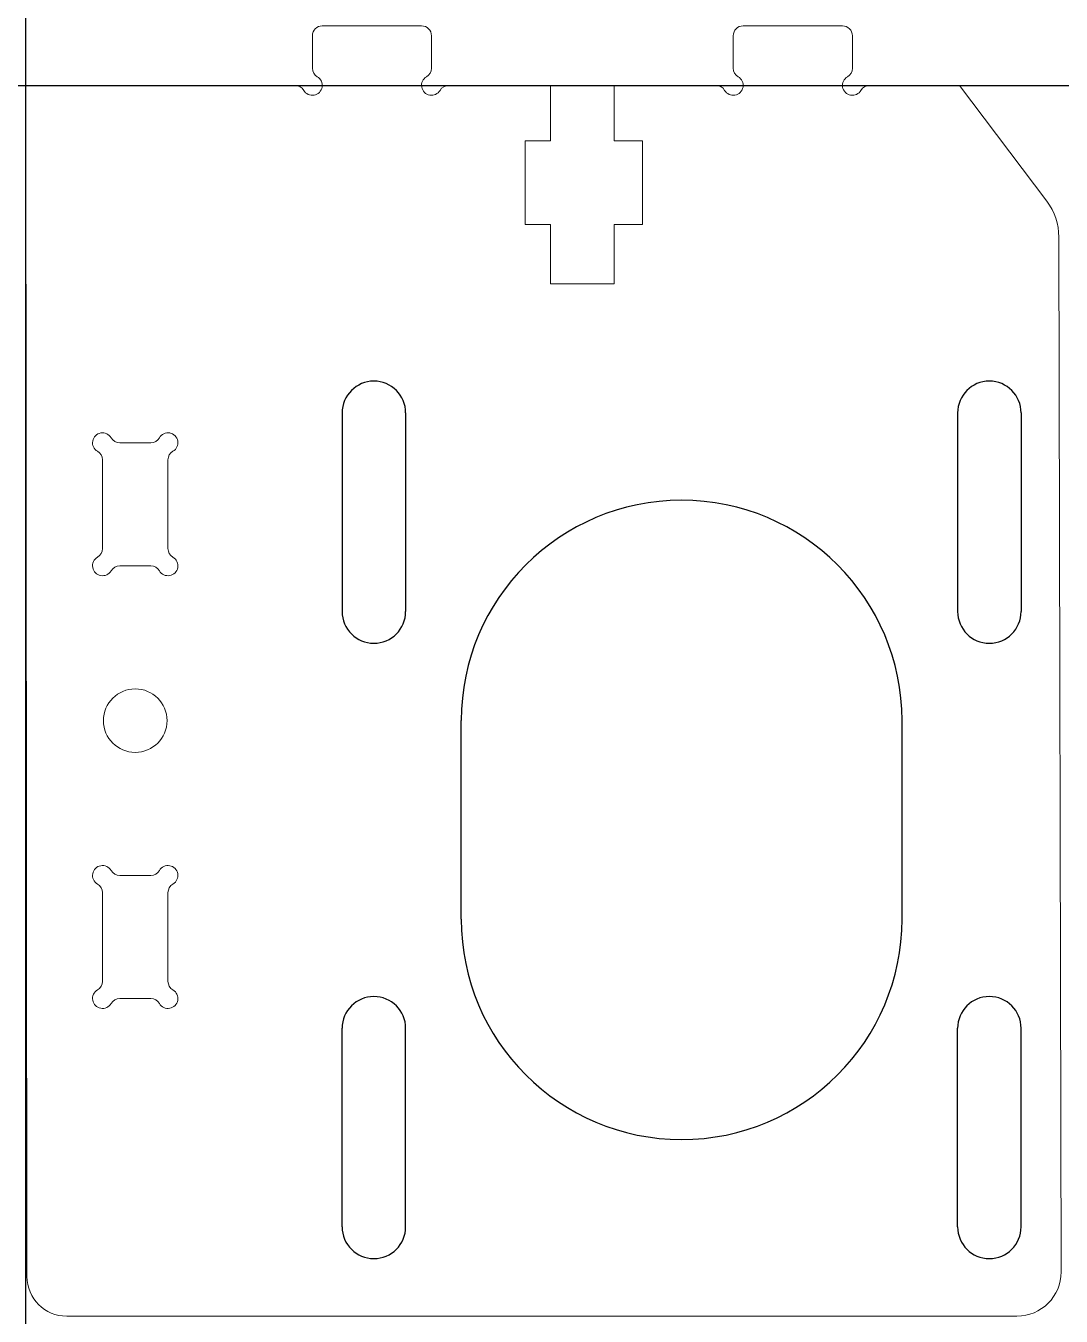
# Model space of a CAD drawing. Header units: millimetres. Extents: x 281.5 to 333.6, y 156.1 to 221.1.
import ezdxf

# ---------------------------------------------------------------- set-up
doc = ezdxf.new("R2010")
doc.units = ezdxf.units.MM

msp = doc.modelspace()

# ---------------------------------------------------------------- linework, layer by layer
at = {"color": 7, "linetype": 'Continuous', "lineweight": 15}
for p, q in [((301.41, 221.133), (296.41, 221.133)), ((322.61, 221.133), (317.61, 221.133)), ((295.91, 220.633), (295.91, 218.999)), ((301.91, 218.999), (301.91, 220.633)), ((317.11, 220.633), (317.11, 218.999)), ((323.11, 218.999), (323.11, 220.633)), ((295.044, 218.133), (281.478, 218.133)), ((281.478, 218.133), (281.537, 158.133)), ((307.91, 218.133), (302.776, 218.133)), ((307.91, 215.333), (307.91, 218.133)), ((311.11, 218.133), (311.11, 215.333)), ((316.244, 218.133), (311.11, 218.133)), ((328.51, 218.133), (323.976, 218.133)), ((332.907, 212.293), (328.51, 218.133)), ((306.635, 215.333), (307.91, 215.333)), ((306.635, 211.133), (306.635, 215.333)), ((311.11, 215.333), (312.535, 215.333)), ((312.535, 215.333), (312.535, 211.133)), ((307.91, 211.133), (306.635, 211.133)), ((307.91, 208.133), (307.91, 211.133)), ((311.11, 211.133), (311.11, 208.133)), ((312.535, 211.133), (311.11, 211.133)), ((333.628, 158.369), (333.51, 210.489)), ((311.11, 208.133), (307.91, 208.133)), ((287.774, 200.132), (286.206, 200.132)), ((285.34, 199.266), (285.34, 194.798)), ((288.64, 194.798), (288.64, 199.266)), ((286.206, 193.932), (287.774, 193.932)), ((287.774, 178.335), (286.206, 178.335)), ((285.34, 177.469), (285.34, 173.001)), ((288.64, 173.001), (288.64, 177.469)), ((286.206, 172.135), (287.774, 172.135)), ((283.537, 156.133), (331.392, 156.133))]:
    msp.add_line(p, q, dxfattribs=at)
at = {"linetype": 'ByBlock'}
for p, q in [((297.41, 201.633), (297.41, 191.63)), ((297.41, 201.633), (297.41, 191.63)), ((300.61, 201.633), (300.61, 191.63)), ((300.61, 201.633), (300.61, 191.63)), ((328.41, 201.633), (328.41, 191.63)), ((328.41, 201.633), (328.41, 191.63)), ((331.61, 201.633), (331.61, 191.63)), ((331.61, 201.633), (331.61, 191.63)), ((303.41, 176.133), (303.41, 186.133)), ((303.41, 176.133), (303.41, 186.133)), ((325.61, 176.133), (325.61, 186.133)), ((325.61, 176.133), (325.61, 186.133)), ((297.41, 160.633), (297.41, 170.636)), ((297.41, 160.633), (297.41, 170.636)), ((300.61, 160.633), (300.61, 170.636)), ((300.61, 160.633), (300.61, 170.636)), ((328.41, 160.633), (328.41, 170.636)), ((328.41, 160.633), (328.41, 170.636)), ((331.61, 160.633), (331.61, 170.636)), ((331.61, 160.633), (331.61, 170.636))]:
    msp.add_line(p, q, dxfattribs=at)
at = {"color": 7, "linetype": 'Continuous', "lineweight": 15}
msp.add_circle((286.99, 186.133), 1.6, dxfattribs=at)
for centre, radius, start, end in [((296.41, 220.633), 0.5, 89.99977, 179.99955), ((301.41, 220.633), 0.5, 359.99996, 89.99996), ((317.61, 220.633), 0.5, 90.00002, 179.99908), ((322.61, 220.633), 0.5, 0, 90), ((295.91, 218.133), 0.5, 210.00024, 59.99993), ((296.41, 218.999), 0.5, 180.00005, 240), ((301.91, 218.133), 0.5, 120.00008, 330.0001), ((301.41, 218.999), 0.5, 300.00016, 359.99996), ((317.11, 218.133), 0.5, 210.00023, 59.99993), ((317.61, 218.999), 0.5, 180.00004, 240), ((323.11, 218.133), 0.5, 120.00012, 330.00013), ((322.61, 218.999), 0.5, 300.0002, 0), ((295.044, 217.633), 0.5, 30.0002, 90), ((302.776, 217.633), 0.5, 89.99996, 149.99996), ((316.244, 217.633), 0.5, 30.00019, 89.99996), ((323.976, 217.633), 0.5, 89.99993, 150), ((330.51, 210.489), 3, 359.99996, 36.97485), ((285.34, 200.132), 0.5, 30.00024, 239.99993), ((286.206, 200.632), 0.5, 210.0002, 270), ((287.774, 200.632), 0.5, 270.00016, 330.00011), ((288.64, 200.132), 0.5, 300.00035, 150.00004), ((284.84, 199.266), 0.5, 0.00005, 60), ((289.14, 199.266), 0.5, 119.99947, 179.99969), ((285.34, 193.932), 0.5, 120.00024, 329.99993), ((284.84, 194.798), 0.5, 300.0002, 0), ((288.64, 193.932), 0.5, 210.00023, 60.00024), ((289.14, 194.798), 0.5, 180.00004, 240.00011), ((286.206, 193.432), 0.5, 90.00005, 150), ((287.774, 193.432), 0.5, 30.00031, 90.00011), ((285.34, 178.335), 0.5, 30.00024, 239.99993), ((288.64, 178.335), 0.5, 300.00035, 150.00004), ((286.206, 178.835), 0.5, 210.0002, 270), ((287.774, 178.835), 0.5, 270.00016, 330.00011), ((284.84, 177.469), 0.5, 359.99993, 60), ((289.14, 177.469), 0.5, 119.99947, 179.99969), ((284.84, 173.001), 0.5, 300.0002, 0), ((289.14, 173.001), 0.5, 180.00016, 240.00011), ((285.34, 172.135), 0.5, 120.00012, 330.00013), ((288.64, 172.135), 0.5, 210.00023, 60.00024), ((286.206, 171.635), 0.5, 90.00005, 150), ((287.774, 171.635), 0.5, 30.00031, 90.00011), ((283.537, 158.133), 2, 179.99996, 269.99996), ((331.392, 158.369), 2.236, 269.99996, 359.99996)]:
    msp.add_arc(centre, radius, start, end, dxfattribs=at)
at = {"linetype": 'ByBlock'}
for centre, radius, start, end in [((299.01, 201.633), 1.6, 0, 180), ((299.01, 201.633), 1.6, 0, 180), ((330.01, 201.633), 1.6, 0, 180), ((330.01, 201.633), 1.6, 0, 180), ((314.51, 186.133), 11.1, 0, 180), ((314.51, 186.133), 11.1, 0, 180), ((299.01, 191.63), 1.6, 180, 0), ((299.01, 191.63), 1.6, 180, 0), ((330.01, 191.63), 1.6, 180, 0), ((330.01, 191.63), 1.6, 180, 0), ((314.51, 176.133), 11.1, 180, 0), ((314.51, 176.133), 11.1, 180, 0), ((299.01, 170.636), 1.6, 0, 180), ((299.01, 170.636), 1.6, 0, 180), ((330.01, 170.636), 1.6, 0, 180), ((330.01, 170.636), 1.6, 0, 180), ((299.01, 160.633), 1.6, 180, 0), ((299.01, 160.633), 1.6, 180, 0), ((330.01, 160.633), 1.6, 180, 0), ((330.01, 160.633), 1.6, 180, 0)]:
    msp.add_arc(centre, radius, start, end, dxfattribs=at)
at = {"layer": 'Defpoints', "color": 2}
for direction in [(0, 1), (1, 0)]:
    msp.add_xline((281.478, 218.133), direction, dxfattribs=at)

doc.saveas('drawing.dxf')
